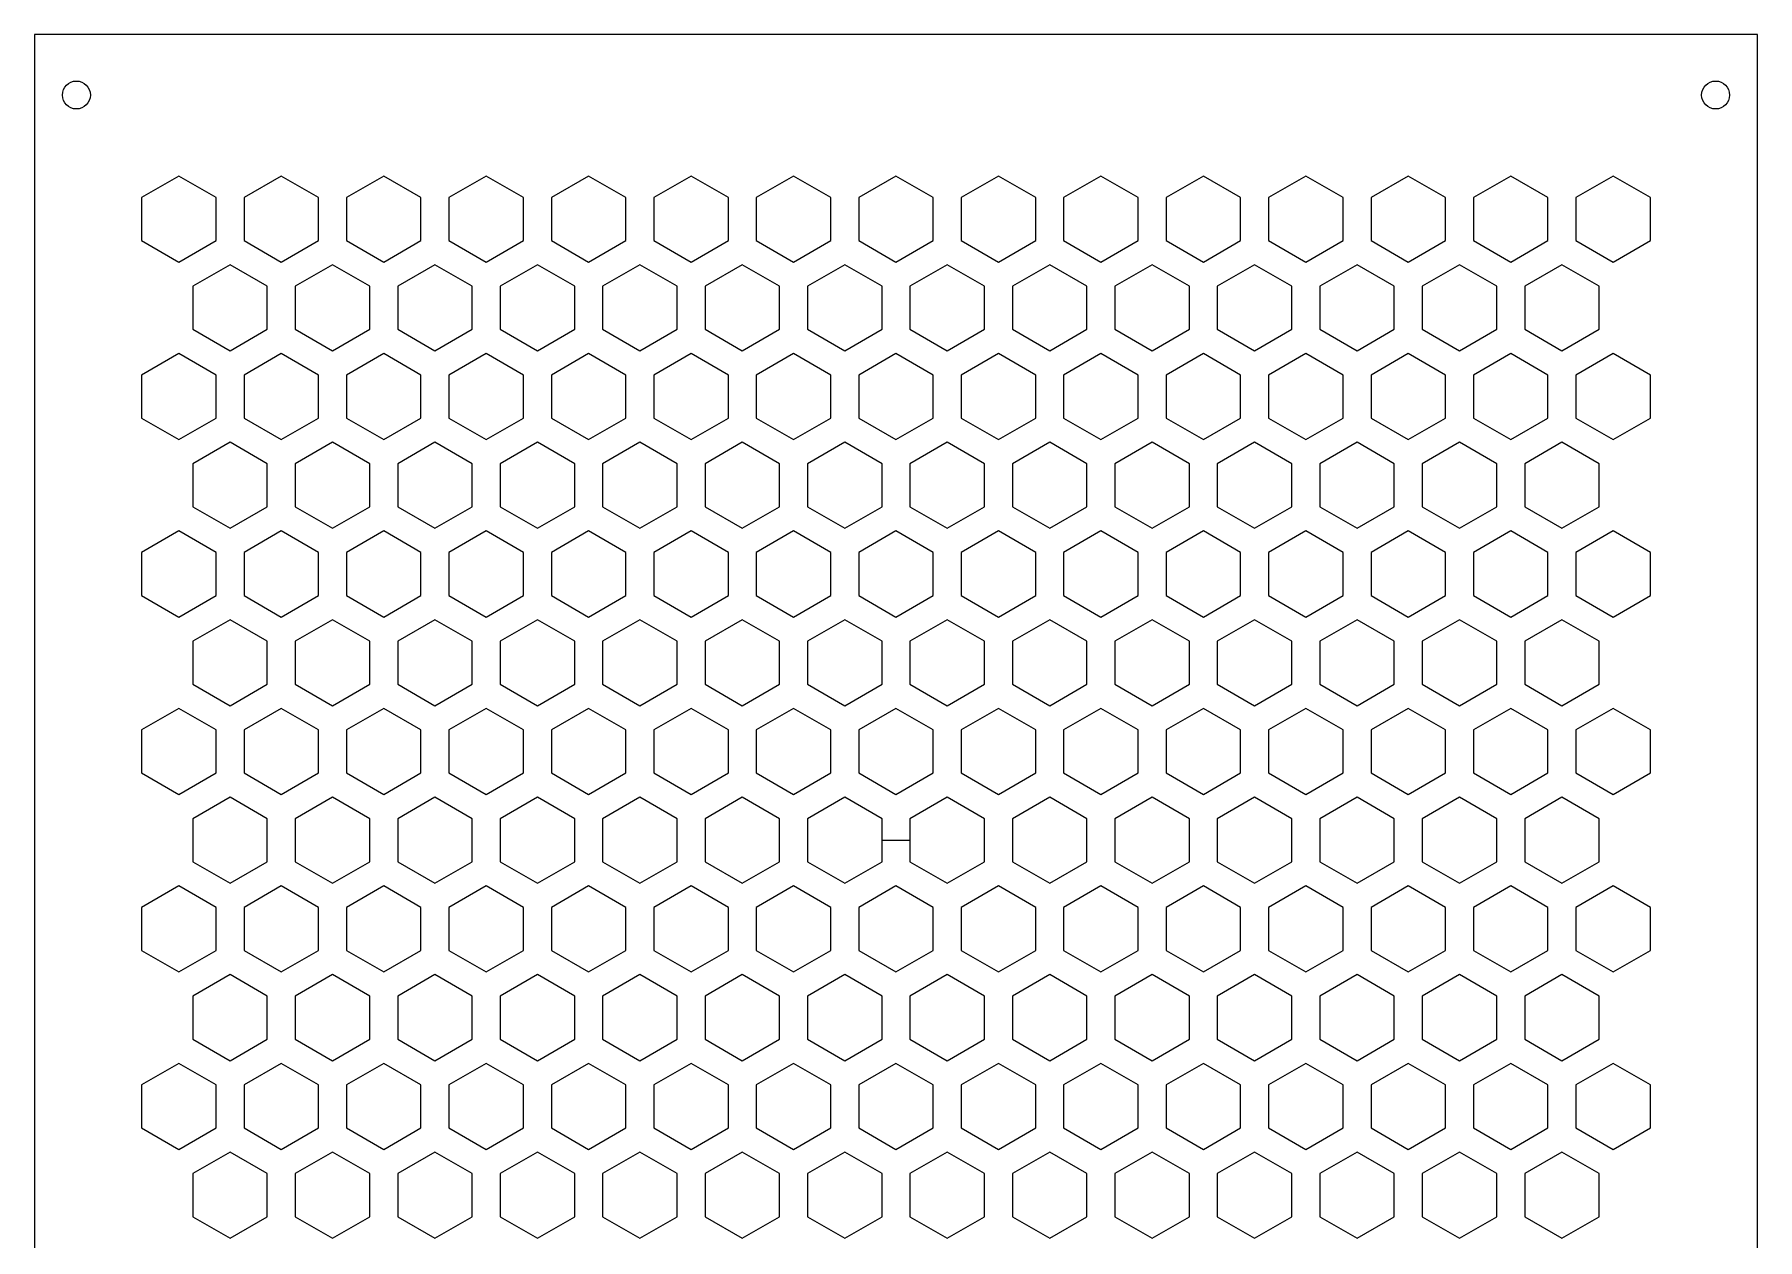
# Model space of a CAD drawing. Header units: millimetres. Extents: x 34 to 5984, y -3597 to 314.
# Drawn here: x 4295.6 to 4480.6, y -296.8 to -167.5 of the extents above; entities that cross this region are included whole.
import ezdxf

# ---------------------------------------------------------------- set-up
doc = ezdxf.new("R2010")
doc.units = ezdxf.units.MM

msp = doc.modelspace()

# ---------------------------------------------------------------- linework, layer by layer
for p, q in [((4480.615, -167.47), (4295.615, -167.47)), ((4295.615, -167.47), (4295.615, -340.47)), ((4480.615, -340.47), (4480.615, -167.47))]:
    msp.add_line(p, q)
at = {"color": 1}
msp.add_line((4386.615, -253.97), (4389.615, -253.97), dxfattribs=at)
for points in [[(4315.115, -184.976), (4311.115, -182.667), (4307.115, -184.976), (4307.115, -189.595), (4311.115, -191.905), (4315.115, -189.595)], [(4326.115, -184.976), (4322.115, -182.667), (4318.115, -184.976), (4318.115, -189.595), (4322.115, -191.905), (4326.115, -189.595)], [(4337.115, -184.976), (4333.115, -182.667), (4329.115, -184.976), (4329.115, -189.595), (4333.115, -191.905), (4337.115, -189.595)], [(4348.115, -184.976), (4344.115, -182.667), (4340.115, -184.976), (4340.115, -189.595), (4344.115, -191.905), (4348.115, -189.595)], [(4359.115, -184.976), (4355.115, -182.667), (4351.115, -184.976), (4351.115, -189.595), (4355.115, -191.905), (4359.115, -189.595)], [(4370.115, -184.976), (4366.115, -182.667), (4362.115, -184.976), (4362.115, -189.595), (4366.115, -191.905), (4370.115, -189.595)], [(4381.115, -184.976), (4377.115, -182.667), (4373.115, -184.976), (4373.115, -189.595), (4377.115, -191.905), (4381.115, -189.595)], [(4392.115, -184.976), (4388.115, -182.667), (4384.115, -184.976), (4384.115, -189.595), (4388.115, -191.905), (4392.115, -189.595)], [(4403.115, -184.976), (4399.115, -182.667), (4395.115, -184.976), (4395.115, -189.595), (4399.115, -191.905), (4403.115, -189.595)], [(4414.115, -184.976), (4410.115, -182.667), (4406.115, -184.976), (4406.115, -189.595), (4410.115, -191.905), (4414.115, -189.595)], [(4425.115, -184.976), (4421.115, -182.667), (4417.115, -184.976), (4417.115, -189.595), (4421.115, -191.905), (4425.115, -189.595)], [(4436.115, -184.976), (4432.115, -182.667), (4428.115, -184.976), (4428.115, -189.595), (4432.115, -191.905), (4436.115, -189.595)], [(4447.115, -184.976), (4443.115, -182.667), (4439.115, -184.976), (4439.115, -189.595), (4443.115, -191.905), (4447.115, -189.595)], [(4458.115, -184.976), (4454.115, -182.667), (4450.115, -184.976), (4450.115, -189.595), (4454.115, -191.905), (4458.115, -189.595)], [(4469.115, -184.976), (4465.115, -182.667), (4461.115, -184.976), (4461.115, -189.595), (4465.115, -191.905), (4469.115, -189.595)], [(4320.615, -194.503), (4316.615, -192.193), (4312.615, -194.503), (4312.615, -199.121), (4316.615, -201.431), (4320.615, -199.121)], [(4331.615, -194.503), (4327.615, -192.193), (4323.615, -194.503), (4323.615, -199.121), (4327.615, -201.431), (4331.615, -199.121)], [(4342.615, -194.503), (4338.615, -192.193), (4334.615, -194.503), (4334.615, -199.121), (4338.615, -201.431), (4342.615, -199.121)], [(4353.615, -194.503), (4349.615, -192.193), (4345.615, -194.503), (4345.615, -199.121), (4349.615, -201.431), (4353.615, -199.121)], [(4364.615, -194.503), (4360.615, -192.193), (4356.615, -194.503), (4356.615, -199.121), (4360.615, -201.431), (4364.615, -199.121)], [(4375.615, -194.503), (4371.615, -192.193), (4367.615, -194.503), (4367.615, -199.121), (4371.615, -201.431), (4375.615, -199.121)], [(4386.615, -194.503), (4382.615, -192.193), (4378.615, -194.503), (4378.615, -199.121), (4382.615, -201.431), (4386.615, -199.121)], [(4397.615, -194.503), (4393.615, -192.193), (4389.615, -194.503), (4389.615, -199.121), (4393.615, -201.431), (4397.615, -199.121)], [(4408.615, -194.503), (4404.615, -192.193), (4400.615, -194.503), (4400.615, -199.121), (4404.615, -201.431), (4408.615, -199.121)], [(4419.615, -194.503), (4415.615, -192.193), (4411.615, -194.503), (4411.615, -199.121), (4415.615, -201.431), (4419.615, -199.121)], [(4430.615, -194.503), (4426.615, -192.193), (4422.615, -194.503), (4422.615, -199.121), (4426.615, -201.431), (4430.615, -199.121)], [(4441.615, -194.503), (4437.615, -192.193), (4433.615, -194.503), (4433.615, -199.121), (4437.615, -201.431), (4441.615, -199.121)], [(4452.615, -194.503), (4448.615, -192.193), (4444.615, -194.503), (4444.615, -199.121), (4448.615, -201.431), (4452.615, -199.121)], [(4463.615, -194.503), (4459.615, -192.193), (4455.615, -194.503), (4455.615, -199.121), (4459.615, -201.431), (4463.615, -199.121)], [(4315.115, -204.029), (4311.115, -201.719), (4307.115, -204.029), (4307.115, -208.648), (4311.115, -210.957), (4315.115, -208.648)], [(4326.115, -204.029), (4322.115, -201.719), (4318.115, -204.029), (4318.115, -208.648), (4322.115, -210.957), (4326.115, -208.648)], [(4337.115, -204.029), (4333.115, -201.719), (4329.115, -204.029), (4329.115, -208.648), (4333.115, -210.957), (4337.115, -208.648)], [(4348.115, -204.029), (4344.115, -201.719), (4340.115, -204.029), (4340.115, -208.648), (4344.115, -210.957), (4348.115, -208.648)], [(4359.115, -204.029), (4355.115, -201.719), (4351.115, -204.029), (4351.115, -208.648), (4355.115, -210.957), (4359.115, -208.648)], [(4370.115, -204.029), (4366.115, -201.719), (4362.115, -204.029), (4362.115, -208.648), (4366.115, -210.957), (4370.115, -208.648)], [(4381.115, -204.029), (4377.115, -201.719), (4373.115, -204.029), (4373.115, -208.648), (4377.115, -210.957), (4381.115, -208.648)], [(4392.115, -204.029), (4388.115, -201.719), (4384.115, -204.029), (4384.115, -208.648), (4388.115, -210.957), (4392.115, -208.648)], [(4403.115, -204.029), (4399.115, -201.719), (4395.115, -204.029), (4395.115, -208.648), (4399.115, -210.957), (4403.115, -208.648)], [(4414.115, -204.029), (4410.115, -201.719), (4406.115, -204.029), (4406.115, -208.648), (4410.115, -210.957), (4414.115, -208.648)], [(4425.115, -204.029), (4421.115, -201.719), (4417.115, -204.029), (4417.115, -208.648), (4421.115, -210.957), (4425.115, -208.648)], [(4436.115, -204.029), (4432.115, -201.719), (4428.115, -204.029), (4428.115, -208.648), (4432.115, -210.957), (4436.115, -208.648)], [(4447.115, -204.029), (4443.115, -201.719), (4439.115, -204.029), (4439.115, -208.648), (4443.115, -210.957), (4447.115, -208.648)], [(4458.115, -204.029), (4454.115, -201.719), (4450.115, -204.029), (4450.115, -208.648), (4454.115, -210.957), (4458.115, -208.648)], [(4469.115, -204.029), (4465.115, -201.719), (4461.115, -204.029), (4461.115, -208.648), (4465.115, -210.957), (4469.115, -208.648)], [(4320.615, -213.555), (4316.615, -211.246), (4312.615, -213.555), (4312.615, -218.174), (4316.615, -220.483), (4320.615, -218.174)], [(4331.615, -213.555), (4327.615, -211.246), (4323.615, -213.555), (4323.615, -218.174), (4327.615, -220.483), (4331.615, -218.174)], [(4342.615, -213.555), (4338.615, -211.246), (4334.615, -213.555), (4334.615, -218.174), (4338.615, -220.483), (4342.615, -218.174)], [(4353.615, -213.555), (4349.615, -211.246), (4345.615, -213.555), (4345.615, -218.174), (4349.615, -220.483), (4353.615, -218.174)], [(4364.615, -213.555), (4360.615, -211.246), (4356.615, -213.555), (4356.615, -218.174), (4360.615, -220.483), (4364.615, -218.174)], [(4375.615, -213.555), (4371.615, -211.246), (4367.615, -213.555), (4367.615, -218.174), (4371.615, -220.483), (4375.615, -218.174)], [(4386.615, -213.555), (4382.615, -211.246), (4378.615, -213.555), (4378.615, -218.174), (4382.615, -220.483), (4386.615, -218.174)], [(4397.615, -213.555), (4393.615, -211.246), (4389.615, -213.555), (4389.615, -218.174), (4393.615, -220.483), (4397.615, -218.174)], [(4408.615, -213.555), (4404.615, -211.246), (4400.615, -213.555), (4400.615, -218.174), (4404.615, -220.483), (4408.615, -218.174)], [(4419.615, -213.555), (4415.615, -211.246), (4411.615, -213.555), (4411.615, -218.174), (4415.615, -220.483), (4419.615, -218.174)], [(4430.615, -213.555), (4426.615, -211.246), (4422.615, -213.555), (4422.615, -218.174), (4426.615, -220.483), (4430.615, -218.174)], [(4441.615, -213.555), (4437.615, -211.246), (4433.615, -213.555), (4433.615, -218.174), (4437.615, -220.483), (4441.615, -218.174)], [(4452.615, -213.555), (4448.615, -211.246), (4444.615, -213.555), (4444.615, -218.174), (4448.615, -220.483), (4452.615, -218.174)], [(4463.615, -213.555), (4459.615, -211.246), (4455.615, -213.555), (4455.615, -218.174), (4459.615, -220.483), (4463.615, -218.174)], [(4315.115, -223.081), (4311.115, -220.772), (4307.115, -223.081), (4307.115, -227.7), (4311.115, -230.01), (4315.115, -227.7)], [(4326.115, -223.081), (4322.115, -220.772), (4318.115, -223.081), (4318.115, -227.7), (4322.115, -230.01), (4326.115, -227.7)], [(4337.115, -223.081), (4333.115, -220.772), (4329.115, -223.081), (4329.115, -227.7), (4333.115, -230.01), (4337.115, -227.7)], [(4348.115, -223.081), (4344.115, -220.772), (4340.115, -223.081), (4340.115, -227.7), (4344.115, -230.01), (4348.115, -227.7)], [(4359.115, -223.081), (4355.115, -220.772), (4351.115, -223.081), (4351.115, -227.7), (4355.115, -230.01), (4359.115, -227.7)], [(4370.115, -223.081), (4366.115, -220.772), (4362.115, -223.081), (4362.115, -227.7), (4366.115, -230.01), (4370.115, -227.7)], [(4381.115, -223.081), (4377.115, -220.772), (4373.115, -223.081), (4373.115, -227.7), (4377.115, -230.01), (4381.115, -227.7)], [(4392.115, -223.081), (4388.115, -220.772), (4384.115, -223.081), (4384.115, -227.7), (4388.115, -230.01), (4392.115, -227.7)], [(4403.115, -223.081), (4399.115, -220.772), (4395.115, -223.081), (4395.115, -227.7), (4399.115, -230.01), (4403.115, -227.7)], [(4414.115, -223.081), (4410.115, -220.772), (4406.115, -223.081), (4406.115, -227.7), (4410.115, -230.01), (4414.115, -227.7)], [(4425.115, -223.081), (4421.115, -220.772), (4417.115, -223.081), (4417.115, -227.7), (4421.115, -230.01), (4425.115, -227.7)], [(4436.115, -223.081), (4432.115, -220.772), (4428.115, -223.081), (4428.115, -227.7), (4432.115, -230.01), (4436.115, -227.7)], [(4447.115, -223.081), (4443.115, -220.772), (4439.115, -223.081), (4439.115, -227.7), (4443.115, -230.01), (4447.115, -227.7)], [(4458.115, -223.081), (4454.115, -220.772), (4450.115, -223.081), (4450.115, -227.7), (4454.115, -230.01), (4458.115, -227.7)], [(4469.115, -223.081), (4465.115, -220.772), (4461.115, -223.081), (4461.115, -227.7), (4465.115, -230.01), (4469.115, -227.7)], [(4320.615, -232.608), (4316.615, -230.298), (4312.615, -232.608), (4312.615, -237.227), (4316.615, -239.536), (4320.615, -237.227)], [(4331.615, -232.608), (4327.615, -230.298), (4323.615, -232.608), (4323.615, -237.227), (4327.615, -239.536), (4331.615, -237.227)], [(4342.615, -232.608), (4338.615, -230.298), (4334.615, -232.608), (4334.615, -237.227), (4338.615, -239.536), (4342.615, -237.227)], [(4353.615, -232.608), (4349.615, -230.298), (4345.615, -232.608), (4345.615, -237.227), (4349.615, -239.536), (4353.615, -237.227)], [(4364.615, -232.608), (4360.615, -230.298), (4356.615, -232.608), (4356.615, -237.227), (4360.615, -239.536), (4364.615, -237.227)], [(4375.615, -232.608), (4371.615, -230.298), (4367.615, -232.608), (4367.615, -237.227), (4371.615, -239.536), (4375.615, -237.227)], [(4386.615, -232.608), (4382.615, -230.298), (4378.615, -232.608), (4378.615, -237.227), (4382.615, -239.536), (4386.615, -237.227)], [(4397.615, -232.608), (4393.615, -230.298), (4389.615, -232.608), (4389.615, -237.227), (4393.615, -239.536), (4397.615, -237.227)], [(4408.615, -232.608), (4404.615, -230.298), (4400.615, -232.608), (4400.615, -237.227), (4404.615, -239.536), (4408.615, -237.227)], [(4419.615, -232.608), (4415.615, -230.298), (4411.615, -232.608), (4411.615, -237.227), (4415.615, -239.536), (4419.615, -237.227)], [(4430.615, -232.608), (4426.615, -230.298), (4422.615, -232.608), (4422.615, -237.227), (4426.615, -239.536), (4430.615, -237.227)], [(4441.615, -232.608), (4437.615, -230.298), (4433.615, -232.608), (4433.615, -237.227), (4437.615, -239.536), (4441.615, -237.227)], [(4452.615, -232.608), (4448.615, -230.298), (4444.615, -232.608), (4444.615, -237.227), (4448.615, -239.536), (4452.615, -237.227)], [(4463.615, -232.608), (4459.615, -230.298), (4455.615, -232.608), (4455.615, -237.227), (4459.615, -239.536), (4463.615, -237.227)], [(4315.115, -242.134), (4311.115, -239.825), (4307.115, -242.134), (4307.115, -246.753), (4311.115, -249.062), (4315.115, -246.753)], [(4326.115, -242.134), (4322.115, -239.825), (4318.115, -242.134), (4318.115, -246.753), (4322.115, -249.062), (4326.115, -246.753)], [(4337.115, -242.134), (4333.115, -239.825), (4329.115, -242.134), (4329.115, -246.753), (4333.115, -249.062), (4337.115, -246.753)], [(4348.115, -242.134), (4344.115, -239.825), (4340.115, -242.134), (4340.115, -246.753), (4344.115, -249.062), (4348.115, -246.753)], [(4359.115, -242.134), (4355.115, -239.825), (4351.115, -242.134), (4351.115, -246.753), (4355.115, -249.062), (4359.115, -246.753)], [(4370.115, -242.134), (4366.115, -239.825), (4362.115, -242.134), (4362.115, -246.753), (4366.115, -249.062), (4370.115, -246.753)], [(4381.115, -242.134), (4377.115, -239.825), (4373.115, -242.134), (4373.115, -246.753), (4377.115, -249.062), (4381.115, -246.753)], [(4392.115, -242.134), (4388.115, -239.825), (4384.115, -242.134), (4384.115, -246.753), (4388.115, -249.062), (4392.115, -246.753)], [(4403.115, -242.134), (4399.115, -239.825), (4395.115, -242.134), (4395.115, -246.753), (4399.115, -249.062), (4403.115, -246.753)], [(4414.115, -242.134), (4410.115, -239.825), (4406.115, -242.134), (4406.115, -246.753), (4410.115, -249.062), (4414.115, -246.753)], [(4425.115, -242.134), (4421.115, -239.825), (4417.115, -242.134), (4417.115, -246.753), (4421.115, -249.062), (4425.115, -246.753)], [(4436.115, -242.134), (4432.115, -239.825), (4428.115, -242.134), (4428.115, -246.753), (4432.115, -249.062), (4436.115, -246.753)], [(4447.115, -242.134), (4443.115, -239.825), (4439.115, -242.134), (4439.115, -246.753), (4443.115, -249.062), (4447.115, -246.753)], [(4458.115, -242.134), (4454.115, -239.825), (4450.115, -242.134), (4450.115, -246.753), (4454.115, -249.062), (4458.115, -246.753)], [(4469.115, -242.134), (4465.115, -239.825), (4461.115, -242.134), (4461.115, -246.753), (4465.115, -249.062), (4469.115, -246.753)], [(4320.615, -251.66), (4316.615, -249.351), (4312.615, -251.66), (4312.615, -256.279), (4316.615, -258.588), (4320.615, -256.279)], [(4331.615, -251.66), (4327.615, -249.351), (4323.615, -251.66), (4323.615, -256.279), (4327.615, -258.588), (4331.615, -256.279)], [(4342.615, -251.66), (4338.615, -249.351), (4334.615, -251.66), (4334.615, -256.279), (4338.615, -258.588), (4342.615, -256.279)], [(4353.615, -251.66), (4349.615, -249.351), (4345.615, -251.66), (4345.615, -256.279), (4349.615, -258.588), (4353.615, -256.279)], [(4364.615, -251.66), (4360.615, -249.351), (4356.615, -251.66), (4356.615, -256.279), (4360.615, -258.588), (4364.615, -256.279)], [(4375.615, -251.66), (4371.615, -249.351), (4367.615, -251.66), (4367.615, -256.279), (4371.615, -258.588), (4375.615, -256.279)], [(4386.615, -251.66), (4382.615, -249.351), (4378.615, -251.66), (4378.615, -256.279), (4382.615, -258.588), (4386.615, -256.279)], [(4397.615, -251.66), (4393.615, -249.351), (4389.615, -251.66), (4389.615, -256.279), (4393.615, -258.588), (4397.615, -256.279)], [(4408.615, -251.66), (4404.615, -249.351), (4400.615, -251.66), (4400.615, -256.279), (4404.615, -258.588), (4408.615, -256.279)], [(4419.615, -251.66), (4415.615, -249.351), (4411.615, -251.66), (4411.615, -256.279), (4415.615, -258.588), (4419.615, -256.279)], [(4430.615, -251.66), (4426.615, -249.351), (4422.615, -251.66), (4422.615, -256.279), (4426.615, -258.588), (4430.615, -256.279)], [(4441.615, -251.66), (4437.615, -249.351), (4433.615, -251.66), (4433.615, -256.279), (4437.615, -258.588), (4441.615, -256.279)], [(4452.615, -251.66), (4448.615, -249.351), (4444.615, -251.66), (4444.615, -256.279), (4448.615, -258.588), (4452.615, -256.279)], [(4463.615, -251.66), (4459.615, -249.351), (4455.615, -251.66), (4455.615, -256.279), (4459.615, -258.588), (4463.615, -256.279)], [(4315.115, -261.187), (4311.115, -258.877), (4307.115, -261.187), (4307.115, -265.805), (4311.115, -268.115), (4315.115, -265.805)], [(4326.115, -261.187), (4322.115, -258.877), (4318.115, -261.187), (4318.115, -265.805), (4322.115, -268.115), (4326.115, -265.805)], [(4337.115, -261.187), (4333.115, -258.877), (4329.115, -261.187), (4329.115, -265.805), (4333.115, -268.115), (4337.115, -265.805)], [(4348.115, -261.187), (4344.115, -258.877), (4340.115, -261.187), (4340.115, -265.805), (4344.115, -268.115), (4348.115, -265.805)], [(4359.115, -261.187), (4355.115, -258.877), (4351.115, -261.187), (4351.115, -265.805), (4355.115, -268.115), (4359.115, -265.805)], [(4370.115, -261.187), (4366.115, -258.877), (4362.115, -261.187), (4362.115, -265.805), (4366.115, -268.115), (4370.115, -265.805)], [(4381.115, -261.187), (4377.115, -258.877), (4373.115, -261.187), (4373.115, -265.805), (4377.115, -268.115), (4381.115, -265.805)], [(4392.115, -261.187), (4388.115, -258.877), (4384.115, -261.187), (4384.115, -265.805), (4388.115, -268.115), (4392.115, -265.805)], [(4403.115, -261.187), (4399.115, -258.877), (4395.115, -261.187), (4395.115, -265.805), (4399.115, -268.115), (4403.115, -265.805)], [(4414.115, -261.187), (4410.115, -258.877), (4406.115, -261.187), (4406.115, -265.805), (4410.115, -268.115), (4414.115, -265.805)], [(4425.115, -261.187), (4421.115, -258.877), (4417.115, -261.187), (4417.115, -265.805), (4421.115, -268.115), (4425.115, -265.805)], [(4436.115, -261.187), (4432.115, -258.877), (4428.115, -261.187), (4428.115, -265.805), (4432.115, -268.115), (4436.115, -265.805)], [(4447.115, -261.187), (4443.115, -258.877), (4439.115, -261.187), (4439.115, -265.805), (4443.115, -268.115), (4447.115, -265.805)], [(4458.115, -261.187), (4454.115, -258.877), (4450.115, -261.187), (4450.115, -265.805), (4454.115, -268.115), (4458.115, -265.805)], [(4469.115, -261.187), (4465.115, -258.877), (4461.115, -261.187), (4461.115, -265.805), (4465.115, -268.115), (4469.115, -265.805)], [(4320.615, -270.713), (4316.615, -268.403), (4312.615, -270.713), (4312.615, -275.332), (4316.615, -277.641), (4320.615, -275.332)], [(4331.615, -270.713), (4327.615, -268.403), (4323.615, -270.713), (4323.615, -275.332), (4327.615, -277.641), (4331.615, -275.332)], [(4342.615, -270.713), (4338.615, -268.403), (4334.615, -270.713), (4334.615, -275.332), (4338.615, -277.641), (4342.615, -275.332)], [(4353.615, -270.713), (4349.615, -268.403), (4345.615, -270.713), (4345.615, -275.332), (4349.615, -277.641), (4353.615, -275.332)], [(4364.615, -270.713), (4360.615, -268.403), (4356.615, -270.713), (4356.615, -275.332), (4360.615, -277.641), (4364.615, -275.332)], [(4375.615, -270.713), (4371.615, -268.403), (4367.615, -270.713), (4367.615, -275.332), (4371.615, -277.641), (4375.615, -275.332)], [(4386.615, -270.713), (4382.615, -268.403), (4378.615, -270.713), (4378.615, -275.332), (4382.615, -277.641), (4386.615, -275.332)], [(4397.615, -270.713), (4393.615, -268.403), (4389.615, -270.713), (4389.615, -275.332), (4393.615, -277.641), (4397.615, -275.332)], [(4408.615, -270.713), (4404.615, -268.403), (4400.615, -270.713), (4400.615, -275.332), (4404.615, -277.641), (4408.615, -275.332)], [(4419.615, -270.713), (4415.615, -268.403), (4411.615, -270.713), (4411.615, -275.332), (4415.615, -277.641), (4419.615, -275.332)], [(4430.615, -270.713), (4426.615, -268.403), (4422.615, -270.713), (4422.615, -275.332), (4426.615, -277.641), (4430.615, -275.332)], [(4441.615, -270.713), (4437.615, -268.403), (4433.615, -270.713), (4433.615, -275.332), (4437.615, -277.641), (4441.615, -275.332)], [(4452.615, -270.713), (4448.615, -268.403), (4444.615, -270.713), (4444.615, -275.332), (4448.615, -277.641), (4452.615, -275.332)], [(4463.615, -270.713), (4459.615, -268.403), (4455.615, -270.713), (4455.615, -275.332), (4459.615, -277.641), (4463.615, -275.332)], [(4315.115, -280.239), (4311.115, -277.93), (4307.115, -280.239), (4307.115, -284.858), (4311.115, -287.167), (4315.115, -284.858)], [(4326.115, -280.239), (4322.115, -277.93), (4318.115, -280.239), (4318.115, -284.858), (4322.115, -287.167), (4326.115, -284.858)], [(4337.115, -280.239), (4333.115, -277.93), (4329.115, -280.239), (4329.115, -284.858), (4333.115, -287.167), (4337.115, -284.858)], [(4348.115, -280.239), (4344.115, -277.93), (4340.115, -280.239), (4340.115, -284.858), (4344.115, -287.167), (4348.115, -284.858)], [(4359.115, -280.239), (4355.115, -277.93), (4351.115, -280.239), (4351.115, -284.858), (4355.115, -287.167), (4359.115, -284.858)], [(4370.115, -280.239), (4366.115, -277.93), (4362.115, -280.239), (4362.115, -284.858), (4366.115, -287.167), (4370.115, -284.858)], [(4381.115, -280.239), (4377.115, -277.93), (4373.115, -280.239), (4373.115, -284.858), (4377.115, -287.167), (4381.115, -284.858)], [(4392.115, -280.239), (4388.115, -277.93), (4384.115, -280.239), (4384.115, -284.858), (4388.115, -287.167), (4392.115, -284.858)], [(4403.115, -280.239), (4399.115, -277.93), (4395.115, -280.239), (4395.115, -284.858), (4399.115, -287.167), (4403.115, -284.858)], [(4414.115, -280.239), (4410.115, -277.93), (4406.115, -280.239), (4406.115, -284.858), (4410.115, -287.167), (4414.115, -284.858)], [(4425.115, -280.239), (4421.115, -277.93), (4417.115, -280.239), (4417.115, -284.858), (4421.115, -287.167), (4425.115, -284.858)], [(4436.115, -280.239), (4432.115, -277.93), (4428.115, -280.239), (4428.115, -284.858), (4432.115, -287.167), (4436.115, -284.858)], [(4447.115, -280.239), (4443.115, -277.93), (4439.115, -280.239), (4439.115, -284.858), (4443.115, -287.167), (4447.115, -284.858)], [(4458.115, -280.239), (4454.115, -277.93), (4450.115, -280.239), (4450.115, -284.858), (4454.115, -287.167), (4458.115, -284.858)], [(4469.115, -280.239), (4465.115, -277.93), (4461.115, -280.239), (4461.115, -284.858), (4465.115, -287.167), (4469.115, -284.858)], [(4320.615, -289.765), (4316.615, -287.456), (4312.615, -289.765), (4312.615, -294.384), (4316.615, -296.694), (4320.615, -294.384)], [(4331.615, -289.765), (4327.615, -287.456), (4323.615, -289.765), (4323.615, -294.384), (4327.615, -296.694), (4331.615, -294.384)], [(4342.615, -289.765), (4338.615, -287.456), (4334.615, -289.765), (4334.615, -294.384), (4338.615, -296.694), (4342.615, -294.384)], [(4353.615, -289.765), (4349.615, -287.456), (4345.615, -289.765), (4345.615, -294.384), (4349.615, -296.694), (4353.615, -294.384)], [(4364.615, -289.765), (4360.615, -287.456), (4356.615, -289.765), (4356.615, -294.384), (4360.615, -296.694), (4364.615, -294.384)], [(4375.615, -289.765), (4371.615, -287.456), (4367.615, -289.765), (4367.615, -294.384), (4371.615, -296.694), (4375.615, -294.384)], [(4386.615, -289.765), (4382.615, -287.456), (4378.615, -289.765), (4378.615, -294.384), (4382.615, -296.694), (4386.615, -294.384)], [(4397.615, -289.765), (4393.615, -287.456), (4389.615, -289.765), (4389.615, -294.384), (4393.615, -296.694), (4397.615, -294.384)], [(4408.615, -289.765), (4404.615, -287.456), (4400.615, -289.765), (4400.615, -294.384), (4404.615, -296.694), (4408.615, -294.384)], [(4419.615, -289.765), (4415.615, -287.456), (4411.615, -289.765), (4411.615, -294.384), (4415.615, -296.694), (4419.615, -294.384)], [(4430.615, -289.765), (4426.615, -287.456), (4422.615, -289.765), (4422.615, -294.384), (4426.615, -296.694), (4430.615, -294.384)], [(4441.615, -289.765), (4437.615, -287.456), (4433.615, -289.765), (4433.615, -294.384), (4437.615, -296.694), (4441.615, -294.384)], [(4452.615, -289.765), (4448.615, -287.456), (4444.615, -289.765), (4444.615, -294.384), (4448.615, -296.694), (4452.615, -294.384)], [(4463.615, -289.765), (4459.615, -287.456), (4455.615, -289.765), (4455.615, -294.384), (4459.615, -296.694), (4463.615, -294.384)]]:
    msp.add_lwpolyline(points, close=True, dxfattribs=at)
for centre in [(4300.115, -173.97), (4476.115, -173.97)]:
    msp.add_circle(centre, 1.5, dxfattribs=at)

doc.saveas('drawing.dxf')
